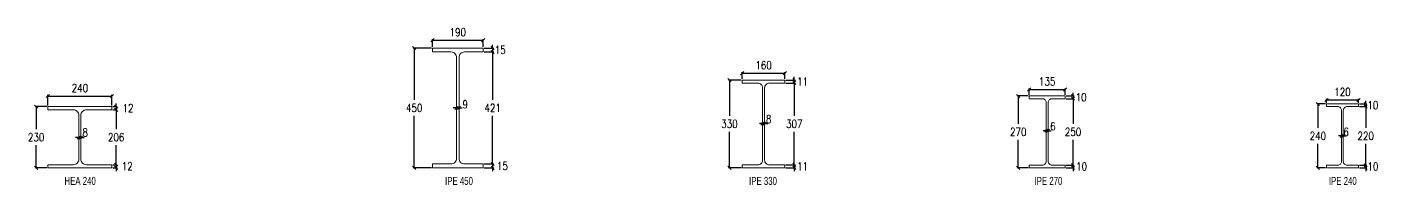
# Model space of a CAD drawing. Header units: millimetres. Extents: x -1715 to 93033, y -21962 to 25119.
# Drawn here: x 20883 to 25950, y -21962 to -21368 of the extents above; entities that cross this region are included whole.
import ezdxf
from ezdxf.enums import TextEntityAlignment as Align

# ---------------------------------------------------------------- set-up
doc = ezdxf.new("R2010")
doc.units = ezdxf.units.MM
doc.header["$LTSCALE"] = 0.4
doc.layers.add('COTAS', color=8, linetype='Continuous')
doc.layers.add('STL-OBJT', color=7, linetype='Continuous')
doc.styles.add('CNI_COTAS', font='romans.shx', dxfattribs={"width": 0.8})
doc.styles.add('VERDANA', font='arial.ttf')
doc.dimstyles.new('1.4', dxfattribs={"dimscale": 0, "dimtxt": 30, "dimasz": 12, "dimexe": 4, "dimexo": 4, "dimgap": 15, "dimtad": 1, "dimdec": 0, "dimzin": 4, "dimdsep": 46, "dimtxsty": 'CNI_COTAS', "dimblk": 'OBLIQUE', "dimcen": -0.09, "dimclrd": 256, "dimclrt": 3, "dimadec": 0, "dimazin": 0, "dimtfac": 1, "dimtdec": 0, "dimtmove": 2, "dimatfit": 0, "dimldrblk": 'DOT', "dimfxl": 0.05, "dimtolj": 1, "dimtzin": 0, "dimarcsym": 0})

# ---------------------------------------------------------------- blocks, each defined once
blk = doc.blocks.new('_Oblique')
at = {"color": 0, "linetype": 'ByBlock', "lineweight": -2}
blk.add_line((-0.5, -0.5), (0.5, 0.5), dxfattribs=at)
blk = doc.blocks.new('*D94')
at = {"layer": 'COTAS', "color": 0, "lineweight": -2, "transparency": 16777216}
for p, q in [((22402.6, -21443.5), (22402.6, -21414.1)), ((22592.6, -21443.5), (22592.6, -21414.1))]:
    blk.add_line(p, q, dxfattribs=at)
at = {"layer": 'COTAS', "lineweight": -2, "transparency": 16777216}
blk.add_line((22402.6, -21418.1), (22592.6, -21418.1), dxfattribs=at)
at = {"layer": 'Defpoints', "color": 0, "transparency": 16777216}
for p in [(22592.6, -21418.1), (22402.6, -21447.5), (22592.6, -21447.5)]:
    blk.add_point(p, dxfattribs=at)
at = {"layer": 'COTAS', "lineweight": -2, "transparency": 16777216, "xscale": 12, "yscale": 12, "zscale": 12, "rotation": 180}
blk.add_blockref('_Oblique', (22402.6, -21418.1), dxfattribs=at)
at = {"layer": 'COTAS', "lineweight": -2, "transparency": 16777216, "xscale": 12, "yscale": 12, "zscale": 12}
blk.add_blockref('_Oblique', (22592.6, -21418.1), dxfattribs=at)
at = {"layer": 'COTAS', "color": 3, "transparency": 16777216, "insert": (22497.6, -21388.1), "char_height": 30, "attachment_point": 5, "style": 'CNI_COTAS'}
blk.add_mtext('\\A1;190', dxfattribs=at)
blk = doc.blocks.new('_Dot')
at = {"color": 0, "linetype": 'ByBlock', "lineweight": -2}
blk.add_line((-0.5, 0), (-1, 0), dxfattribs=at)
at = {"color": 0, "linetype": 'ByBlock', "const_width": 0.5}
blk.add_lwpolyline([(-0.25, 0, 1), (0.25, 0, 1)], format="xyb", close=True, dxfattribs=at)
blk = doc.blocks.new('*D95')
at = {"layer": 'COTAS', "color": 0, "lineweight": -2, "transparency": 16777216}
for p, q in [((22398.6, -21447.5), (22330.2, -21447.5)), ((22398.6, -21897.5), (22330.2, -21897.5))]:
    blk.add_line(p, q, dxfattribs=at)
at = {"layer": 'COTAS', "lineweight": -2, "transparency": 16777216}
for p, q in [((22334.2, -21447.5), (22334.2, -21642.5)), ((22334.2, -21897.5), (22334.2, -21702.5))]:
    blk.add_line(p, q, dxfattribs=at)
at = {"layer": 'Defpoints', "color": 0, "transparency": 16777216}
for p in [(22334.2, -21447.5), (22402.6, -21447.5), (22402.6, -21897.5)]:
    blk.add_point(p, dxfattribs=at)
at = {"layer": 'COTAS', "lineweight": -2, "transparency": 16777216, "xscale": 12, "yscale": 12, "zscale": 12}
for p, rotation in [((22334.2, -21447.5), 90), ((22334.2, -21897.5), 270)]:
    blk.add_blockref('_Oblique', p, dxfattribs=dict(at, rotation=rotation))
at = {"layer": 'COTAS', "color": 3, "transparency": 16777216, "insert": (22334.2, -21672.5), "char_height": 30, "attachment_point": 5, "rotation": 0.01, "style": 'CNI_COTAS'}
blk.add_mtext('\\A1;450', dxfattribs=at)
blk = doc.blocks.new('*D96')
at = {"layer": 'COTAS', "color": 0, "lineweight": -2, "transparency": 16777216}
for p, q in [((22596.6, -21447.5), (22632.4, -21447.5)), ((22596.6, -21462.1), (22632.4, -21462.1))]:
    blk.add_line(p, q, dxfattribs=at)
at = {"layer": 'COTAS', "lineweight": -2, "transparency": 16777216}
for p, q in [((22628.4, -21447.5), (22628.4, -21435.5)), ((22628.4, -21447.5), (22628.4, -21462.1)), ((22628.4, -21462.1), (22628.4, -21474.1))]:
    blk.add_line(p, q, dxfattribs=at)
at = {"layer": 'Defpoints', "color": 0, "transparency": 16777216}
for p in [(22592.6, -21447.5), (22592.6, -21462.1), (22628.4, -21462.1)]:
    blk.add_point(p, dxfattribs=at)
at = {"layer": 'COTAS', "lineweight": -2, "transparency": 16777216, "xscale": 12, "yscale": 12, "zscale": 12}
for p, rotation in [((22628.4, -21447.5), 270), ((22628.4, -21462.1), 90)]:
    blk.add_blockref('_Oblique', p, dxfattribs=dict(at, rotation=rotation))
at = {"layer": 'COTAS', "color": 3, "transparency": 16777216, "insert": (22656.8, -21454.8), "char_height": 30, "attachment_point": 5, "rotation": 0.01, "style": 'CNI_COTAS'}
blk.add_mtext('\\A1;15', dxfattribs=at)
blk = doc.blocks.new('*D97')
at = {"layer": 'COTAS', "color": 0, "lineweight": -2, "transparency": 16777216}
for p, q in [((22596.6, -21462.1), (22632.4, -21462.1)), ((22596.6, -21882.9), (22632.4, -21882.9))]:
    blk.add_line(p, q, dxfattribs=at)
at = {"layer": 'COTAS', "lineweight": -2, "transparency": 16777216}
for p, q in [((22628.4, -21462.1), (22628.4, -21642.5)), ((22628.4, -21882.9), (22628.4, -21702.5))]:
    blk.add_line(p, q, dxfattribs=at)
at = {"layer": 'Defpoints', "color": 0, "transparency": 16777216}
for p in [(22592.6, -21462.1), (22592.6, -21882.9), (22628.4, -21882.9)]:
    blk.add_point(p, dxfattribs=at)
at = {"layer": 'COTAS', "lineweight": -2, "transparency": 16777216, "xscale": 12, "yscale": 12, "zscale": 12}
for p, rotation in [((22628.4, -21462.1), 90), ((22628.4, -21882.9), 270)]:
    blk.add_blockref('_Oblique', p, dxfattribs=dict(at, rotation=rotation))
at = {"layer": 'COTAS', "color": 3, "transparency": 16777216, "insert": (22628.4, -21672.5), "char_height": 30, "attachment_point": 5, "rotation": 0.01, "style": 'CNI_COTAS'}
blk.add_mtext('\\A1;421', dxfattribs=at)
blk = doc.blocks.new('*D98')
at = {"layer": 'COTAS', "color": 0, "lineweight": -2, "transparency": 16777216}
for p, q in [((22596.6, -21882.9), (22632.4, -21882.9)), ((22596.6, -21897.5), (22632.4, -21897.5))]:
    blk.add_line(p, q, dxfattribs=at)
at = {"layer": 'COTAS', "lineweight": -2, "transparency": 16777216}
for p, q in [((22628.4, -21882.9), (22628.4, -21870.9)), ((22628.4, -21882.9), (22628.4, -21897.5)), ((22628.4, -21897.5), (22628.4, -21909.5))]:
    blk.add_line(p, q, dxfattribs=at)
at = {"layer": 'Defpoints', "color": 0, "transparency": 16777216}
for p in [(22592.6, -21882.9), (22592.6, -21897.5), (22628.4, -21897.5)]:
    blk.add_point(p, dxfattribs=at)
at = {"layer": 'COTAS', "lineweight": -2, "transparency": 16777216, "xscale": 12, "yscale": 12, "zscale": 12}
for p, rotation in [((22628.4, -21882.9), 270), ((22628.4, -21897.5), 90)]:
    blk.add_blockref('_Oblique', p, dxfattribs=dict(at, rotation=rotation))
at = {"layer": 'COTAS', "color": 3, "transparency": 16777216, "insert": (22664.8, -21890.2), "char_height": 30, "attachment_point": 5, "rotation": 0.01, "style": 'CNI_COTAS'}
blk.add_mtext('\\A1;15', dxfattribs=at)
blk = doc.blocks.new('*D99')
at = {"layer": 'COTAS', "color": 0, "lineweight": -2, "transparency": 16777216}
for p, q in [((25749.3, -21657.5), (25717.2, -21657.5)), ((25749.3, -21897.5), (25717.2, -21897.5))]:
    blk.add_line(p, q, dxfattribs=at)
at = {"layer": 'COTAS', "lineweight": -2, "transparency": 16777216}
for p, q in [((25721.2, -21657.5), (25721.2, -21747.5)), ((25721.2, -21897.5), (25721.2, -21807.5))]:
    blk.add_line(p, q, dxfattribs=at)
at = {"layer": 'Defpoints', "color": 0, "transparency": 16777216}
for p in [(25721.2, -21657.5), (25753.3, -21657.5), (25753.3, -21897.5)]:
    blk.add_point(p, dxfattribs=at)
at = {"layer": 'COTAS', "lineweight": -2, "transparency": 16777216, "xscale": 12, "yscale": 12, "zscale": 12}
for p, rotation in [((25721.2, -21657.5), 90), ((25721.2, -21897.5), 270)]:
    blk.add_blockref('_Oblique', p, dxfattribs=dict(at, rotation=rotation))
at = {"layer": 'COTAS', "color": 3, "transparency": 16777216, "insert": (25721.2, -21777.5), "char_height": 30, "attachment_point": 5, "rotation": 0.01, "style": 'CNI_COTAS'}
blk.add_mtext('\\A1;240', dxfattribs=at)
blk = doc.blocks.new('*D100')
at = {"layer": 'COTAS', "color": 0, "lineweight": -2, "transparency": 16777216}
for p, q in [((25753.3, -21653.5), (25753.3, -21638.4)), ((25873.3, -21653.5), (25873.3, -21638.4))]:
    blk.add_line(p, q, dxfattribs=at)
at = {"layer": 'COTAS', "lineweight": -2, "transparency": 16777216}
blk.add_line((25753.3, -21642.4), (25873.3, -21642.4), dxfattribs=at)
at = {"layer": 'Defpoints', "color": 0, "transparency": 16777216}
for p in [(25753.3, -21657.5), (25873.3, -21642.4), (25873.3, -21657.5)]:
    blk.add_point(p, dxfattribs=at)
at = {"layer": 'COTAS', "lineweight": -2, "transparency": 16777216, "xscale": 12, "yscale": 12, "zscale": 12, "rotation": 180}
blk.add_blockref('_Oblique', (25753.3, -21642.4), dxfattribs=at)
at = {"layer": 'COTAS', "lineweight": -2, "transparency": 16777216, "xscale": 12, "yscale": 12, "zscale": 12}
blk.add_blockref('_Oblique', (25873.3, -21642.4), dxfattribs=at)
at = {"layer": 'COTAS', "color": 3, "transparency": 16777216, "insert": (25813.3, -21612.4), "char_height": 30, "attachment_point": 5, "style": 'CNI_COTAS'}
blk.add_mtext('\\A1;120', dxfattribs=at)
blk = doc.blocks.new('*D101')
at = {"layer": 'COTAS', "color": 0, "lineweight": -2, "transparency": 16777216}
for p, q in [((25877.3, -21657.5), (25904.4, -21657.5)), ((25877.3, -21667.3), (25904.4, -21667.3))]:
    blk.add_line(p, q, dxfattribs=at)
at = {"layer": 'COTAS', "lineweight": -2, "transparency": 16777216}
for p, q in [((25900.4, -21657.5), (25900.4, -21645.5)), ((25900.4, -21657.5), (25900.4, -21667.3)), ((25900.4, -21667.3), (25900.4, -21679.3))]:
    blk.add_line(p, q, dxfattribs=at)
at = {"layer": 'Defpoints', "color": 0, "transparency": 16777216}
for p in [(25873.3, -21657.5), (25873.3, -21667.3), (25900.4, -21667.3)]:
    blk.add_point(p, dxfattribs=at)
at = {"layer": 'COTAS', "lineweight": -2, "transparency": 16777216, "xscale": 12, "yscale": 12, "zscale": 12}
for p, rotation in [((25900.4, -21657.5), 270), ((25900.4, -21667.3), 90)]:
    blk.add_blockref('_Oblique', p, dxfattribs=dict(at, rotation=rotation))
at = {"layer": 'COTAS', "color": 3, "transparency": 16777216, "insert": (25927.4, -21662.4), "char_height": 30, "attachment_point": 5, "rotation": 0.01, "style": 'CNI_COTAS'}
blk.add_mtext('\\A1;10', dxfattribs=at)
blk = doc.blocks.new('*D102')
at = {"layer": 'COTAS', "color": 0, "lineweight": -2, "transparency": 16777216}
for p, q in [((25877.3, -21667.3), (25904.4, -21667.3)), ((25877.3, -21887.7), (25904.4, -21887.7))]:
    blk.add_line(p, q, dxfattribs=at)
at = {"layer": 'COTAS', "lineweight": -2, "transparency": 16777216}
for p, q in [((25900.4, -21667.3), (25900.4, -21747.5)), ((25900.4, -21887.7), (25900.4, -21807.5))]:
    blk.add_line(p, q, dxfattribs=at)
at = {"layer": 'Defpoints', "color": 0, "transparency": 16777216}
for p in [(25873.3, -21667.3), (25873.3, -21887.7), (25900.4, -21887.7)]:
    blk.add_point(p, dxfattribs=at)
at = {"layer": 'COTAS', "lineweight": -2, "transparency": 16777216, "xscale": 12, "yscale": 12, "zscale": 12}
for p, rotation in [((25900.4, -21667.3), 90), ((25900.4, -21887.7), 270)]:
    blk.add_blockref('_Oblique', p, dxfattribs=dict(at, rotation=rotation))
at = {"layer": 'COTAS', "color": 3, "transparency": 16777216, "insert": (25900.4, -21777.5), "char_height": 30, "attachment_point": 5, "rotation": 0.01, "style": 'CNI_COTAS'}
blk.add_mtext('\\A1;220', dxfattribs=at)
blk = doc.blocks.new('*D103')
at = {"layer": 'COTAS', "color": 0, "lineweight": -2, "transparency": 16777216}
for p, q in [((25877.3, -21887.7), (25904.4, -21887.7)), ((25877.3, -21897.5), (25904.4, -21897.5))]:
    blk.add_line(p, q, dxfattribs=at)
at = {"layer": 'COTAS', "lineweight": -2, "transparency": 16777216}
for p, q in [((25900.4, -21887.7), (25900.4, -21875.7)), ((25900.4, -21887.7), (25900.4, -21897.5)), ((25900.4, -21897.5), (25900.4, -21909.5))]:
    blk.add_line(p, q, dxfattribs=at)
at = {"layer": 'Defpoints', "color": 0, "transparency": 16777216}
for p in [(25873.3, -21887.7), (25873.3, -21897.5), (25900.4, -21897.5)]:
    blk.add_point(p, dxfattribs=at)
at = {"layer": 'COTAS', "lineweight": -2, "transparency": 16777216, "xscale": 12, "yscale": 12, "zscale": 12}
for p, rotation in [((25900.4, -21887.7), 270), ((25900.4, -21897.5), 90)]:
    blk.add_blockref('_Oblique', p, dxfattribs=dict(at, rotation=rotation))
at = {"layer": 'COTAS', "color": 3, "transparency": 16777216, "insert": (25927.5, -21892.6), "char_height": 30, "attachment_point": 5, "rotation": 0.01, "style": 'CNI_COTAS'}
blk.add_mtext('\\A1;10', dxfattribs=at)
blk = doc.blocks.new('*D105')
at = {"layer": 'COTAS', "lineweight": -2, "transparency": 16777216}
for p, q in [((22492.9, -21672.5), (22480.9, -21672.5)), ((22492.9, -21672.5), (22502.3, -21672.5)), ((22502.3, -21672.5), (22514.3, -21672.5))]:
    blk.add_line(p, q, dxfattribs=at)
at = {"layer": 'COTAS', "color": 0, "lineweight": -2, "transparency": 16777216}
for p, q in [((22492.9, -21668.5), (22492.9, -21668.5)), ((22502.3, -21668.5), (22502.3, -21668.5))]:
    blk.add_line(p, q, dxfattribs=at)
at = {"layer": 'Defpoints', "color": 0, "transparency": 16777216}
for p in [(22492.9, -21672.5), (22502.3, -21672.5), (22502.3, -21672.5)]:
    blk.add_point(p, dxfattribs=at)
at = {"layer": 'COTAS', "lineweight": -2, "transparency": 16777216, "xscale": 12, "yscale": 12, "zscale": 12}
blk.add_blockref('_Oblique', (22492.9, -21672.5), dxfattribs=at)
at = {"layer": 'COTAS', "lineweight": -2, "transparency": 16777216, "xscale": 12, "yscale": 12, "zscale": 12, "rotation": 180}
blk.add_blockref('_Oblique', (22502.3, -21672.5), dxfattribs=at)
at = {"layer": 'COTAS', "color": 3, "transparency": 16777216, "insert": (22525.7, -21658.8), "char_height": 30, "attachment_point": 5, "style": 'CNI_COTAS'}
blk.add_mtext('\\A1;9', dxfattribs=at)
blk = doc.blocks.new('*D106')
at = {"layer": 'COTAS', "lineweight": -2, "transparency": 16777216}
for p, q in [((25810.2, -21777.5), (25798.2, -21777.5)), ((25810.2, -21777.5), (25816.4, -21777.5)), ((25816.4, -21777.5), (25828.4, -21777.5))]:
    blk.add_line(p, q, dxfattribs=at)
at = {"layer": 'COTAS', "color": 0, "lineweight": -2, "transparency": 16777216}
for p, q in [((25810.2, -21773.5), (25810.2, -21773.5)), ((25816.4, -21773.5), (25816.4, -21773.5))]:
    blk.add_line(p, q, dxfattribs=at)
at = {"layer": 'Defpoints', "color": 0, "transparency": 16777216}
for p in [(25810.2, -21777.5), (25816.4, -21777.5), (25816.4, -21777.5)]:
    blk.add_point(p, dxfattribs=at)
at = {"layer": 'COTAS', "lineweight": -2, "transparency": 16777216, "xscale": 12, "yscale": 12, "zscale": 12}
blk.add_blockref('_Oblique', (25810.2, -21777.5), dxfattribs=at)
at = {"layer": 'COTAS', "lineweight": -2, "transparency": 16777216, "xscale": 12, "yscale": 12, "zscale": 12, "rotation": 180}
blk.add_blockref('_Oblique', (25816.4, -21777.5), dxfattribs=at)
at = {"layer": 'COTAS', "color": 3, "transparency": 16777216, "insert": (25826.9, -21762.3), "char_height": 30, "attachment_point": 5, "style": 'CNI_COTAS'}
blk.add_mtext('\\A1;6', dxfattribs=at)
blk = doc.blocks.new('*D125')
at = {"layer": 'COTAS', "color": 0, "lineweight": -2, "transparency": 16777216}
for p, q in [((23559.8, -21567.5), (23512, -21567.5)), ((23559.8, -21897.5), (23512, -21897.5))]:
    blk.add_line(p, q, dxfattribs=at)
at = {"layer": 'COTAS', "lineweight": -2, "transparency": 16777216}
for p, q in [((23516, -21567.5), (23516, -21702.5)), ((23516, -21897.5), (23516, -21762.5))]:
    blk.add_line(p, q, dxfattribs=at)
at = {"layer": 'Defpoints', "color": 0, "transparency": 16777216}
for p in [(23516, -21567.5), (23563.8, -21567.5), (23563.8, -21897.5)]:
    blk.add_point(p, dxfattribs=at)
at = {"layer": 'COTAS', "lineweight": -2, "transparency": 16777216, "xscale": 12, "yscale": 12, "zscale": 12}
for p, rotation in [((23516, -21567.5), 90), ((23516, -21897.5), 270)]:
    blk.add_blockref('_Oblique', p, dxfattribs=dict(at, rotation=rotation))
at = {"layer": 'COTAS', "color": 3, "transparency": 16777216, "insert": (23516, -21732.5), "char_height": 30, "attachment_point": 5, "rotation": 0.01, "style": 'CNI_COTAS'}
blk.add_mtext('\\A1;330', dxfattribs=at)
blk = doc.blocks.new('*D126')
at = {"layer": 'COTAS', "color": 0, "lineweight": -2, "transparency": 16777216}
for p, q in [((23563.8, -21563.5), (23563.8, -21538.1)), ((23723.8, -21563.5), (23723.8, -21538.1))]:
    blk.add_line(p, q, dxfattribs=at)
at = {"layer": 'COTAS', "lineweight": -2, "transparency": 16777216}
blk.add_line((23563.8, -21542.1), (23723.8, -21542.1), dxfattribs=at)
at = {"layer": 'Defpoints', "color": 0, "transparency": 16777216}
for p in [(23563.8, -21567.5), (23723.8, -21542.1), (23723.8, -21567.5)]:
    blk.add_point(p, dxfattribs=at)
at = {"layer": 'COTAS', "lineweight": -2, "transparency": 16777216, "xscale": 12, "yscale": 12, "zscale": 12, "rotation": 180}
blk.add_blockref('_Oblique', (23563.8, -21542.1), dxfattribs=at)
at = {"layer": 'COTAS', "lineweight": -2, "transparency": 16777216, "xscale": 12, "yscale": 12, "zscale": 12}
blk.add_blockref('_Oblique', (23723.8, -21542.1), dxfattribs=at)
at = {"layer": 'COTAS', "color": 3, "transparency": 16777216, "insert": (23643.8, -21512.1), "char_height": 30, "attachment_point": 5, "style": 'CNI_COTAS'}
blk.add_mtext('\\A1;160', dxfattribs=at)
blk = doc.blocks.new('*D127')
at = {"layer": 'COTAS', "color": 0, "lineweight": -2, "transparency": 16777216}
for p, q in [((23727.8, -21579), (23762.9, -21579)), ((23727.8, -21886), (23762.9, -21886))]:
    blk.add_line(p, q, dxfattribs=at)
at = {"layer": 'COTAS', "lineweight": -2, "transparency": 16777216}
for p, q in [((23758.9, -21579), (23758.9, -21702.5)), ((23758.9, -21886), (23758.9, -21762.5))]:
    blk.add_line(p, q, dxfattribs=at)
at = {"layer": 'Defpoints', "color": 0, "transparency": 16777216}
for p in [(23723.8, -21579), (23723.8, -21886), (23758.9, -21886)]:
    blk.add_point(p, dxfattribs=at)
at = {"layer": 'COTAS', "lineweight": -2, "transparency": 16777216, "xscale": 12, "yscale": 12, "zscale": 12}
for p, rotation in [((23758.9, -21579), 90), ((23758.9, -21886), 270)]:
    blk.add_blockref('_Oblique', p, dxfattribs=dict(at, rotation=rotation))
at = {"layer": 'COTAS', "color": 3, "transparency": 16777216, "insert": (23758.9, -21732.5), "char_height": 30, "attachment_point": 5, "rotation": 0.01, "style": 'CNI_COTAS'}
blk.add_mtext('\\A1;307', dxfattribs=at)
blk = doc.blocks.new('*D128')
at = {"layer": 'COTAS', "color": 0, "lineweight": -2, "transparency": 16777216}
for p, q in [((23727.8, -21886), (23762.9, -21886)), ((23727.8, -21897.5), (23762.9, -21897.5))]:
    blk.add_line(p, q, dxfattribs=at)
at = {"layer": 'COTAS', "lineweight": -2, "transparency": 16777216}
for p, q in [((23758.9, -21886), (23758.9, -21874)), ((23758.9, -21886), (23758.9, -21897.5)), ((23758.9, -21897.5), (23758.9, -21909.5))]:
    blk.add_line(p, q, dxfattribs=at)
at = {"layer": 'Defpoints', "color": 0, "transparency": 16777216}
for p in [(23723.8, -21886), (23723.8, -21897.5), (23758.9, -21897.5)]:
    blk.add_point(p, dxfattribs=at)
at = {"layer": 'COTAS', "lineweight": -2, "transparency": 16777216, "xscale": 12, "yscale": 12, "zscale": 12}
for p, rotation in [((23758.9, -21886), 270), ((23758.9, -21897.5), 90)]:
    blk.add_blockref('_Oblique', p, dxfattribs=dict(at, rotation=rotation))
at = {"layer": 'COTAS', "color": 3, "transparency": 16777216, "insert": (23790.1, -21891.8), "char_height": 30, "attachment_point": 5, "rotation": 0.01, "style": 'CNI_COTAS'}
blk.add_mtext('\\A1;11', dxfattribs=at)
blk = doc.blocks.new('*D129')
at = {"layer": 'COTAS', "color": 0, "lineweight": -2, "transparency": 16777216}
for p, q in [((24635.2, -21627.5), (24594.2, -21627.5)), ((24635.2, -21897.5), (24594.2, -21897.5))]:
    blk.add_line(p, q, dxfattribs=at)
at = {"layer": 'COTAS', "lineweight": -2, "transparency": 16777216}
for p, q in [((24598.2, -21627.5), (24598.2, -21732.5)), ((24598.2, -21897.5), (24598.2, -21792.5))]:
    blk.add_line(p, q, dxfattribs=at)
at = {"layer": 'Defpoints', "color": 0, "transparency": 16777216}
for p in [(24598.2, -21627.5), (24639.2, -21627.5), (24639.2, -21897.5)]:
    blk.add_point(p, dxfattribs=at)
at = {"layer": 'COTAS', "lineweight": -2, "transparency": 16777216, "xscale": 12, "yscale": 12, "zscale": 12}
for p, rotation in [((24598.2, -21627.5), 90), ((24598.2, -21897.5), 270)]:
    blk.add_blockref('_Oblique', p, dxfattribs=dict(at, rotation=rotation))
at = {"layer": 'COTAS', "color": 3, "transparency": 16777216, "insert": (24598.2, -21762.5), "char_height": 30, "attachment_point": 5, "rotation": 0.01, "style": 'CNI_COTAS'}
blk.add_mtext('\\A1;270', dxfattribs=at)
blk = doc.blocks.new('*D130')
at = {"layer": 'COTAS', "color": 0, "lineweight": -2, "transparency": 16777216}
for p, q in [((24639.2, -21623.5), (24639.2, -21599.1)), ((24774.2, -21623.5), (24774.2, -21599.1))]:
    blk.add_line(p, q, dxfattribs=at)
at = {"layer": 'COTAS', "lineweight": -2, "transparency": 16777216}
blk.add_line((24639.2, -21603.1), (24774.2, -21603.1), dxfattribs=at)
at = {"layer": 'Defpoints', "color": 0, "transparency": 16777216}
for p in [(24639.2, -21627.5), (24774.2, -21603.1), (24774.2, -21627.5)]:
    blk.add_point(p, dxfattribs=at)
at = {"layer": 'COTAS', "lineweight": -2, "transparency": 16777216, "xscale": 12, "yscale": 12, "zscale": 12, "rotation": 180}
blk.add_blockref('_Oblique', (24639.2, -21603.1), dxfattribs=at)
at = {"layer": 'COTAS', "lineweight": -2, "transparency": 16777216, "xscale": 12, "yscale": 12, "zscale": 12}
blk.add_blockref('_Oblique', (24774.2, -21603.1), dxfattribs=at)
at = {"layer": 'COTAS', "color": 3, "transparency": 16777216, "insert": (24706.7, -21573.1), "char_height": 30, "attachment_point": 5, "style": 'CNI_COTAS'}
blk.add_mtext('\\A1;135', dxfattribs=at)
blk = doc.blocks.new('*D131')
at = {"layer": 'COTAS', "color": 0, "lineweight": -2, "transparency": 16777216}
for p, q in [((24778.2, -21627.5), (24807.7, -21627.5)), ((24778.2, -21637.7), (24807.7, -21637.7))]:
    blk.add_line(p, q, dxfattribs=at)
at = {"layer": 'COTAS', "lineweight": -2, "transparency": 16777216}
for p, q in [((24803.7, -21627.5), (24803.7, -21615.5)), ((24803.7, -21627.5), (24803.7, -21637.7)), ((24803.7, -21637.7), (24803.7, -21649.7))]:
    blk.add_line(p, q, dxfattribs=at)
at = {"layer": 'Defpoints', "color": 0, "transparency": 16777216}
for p in [(24774.2, -21627.5), (24774.2, -21637.7), (24803.7, -21637.7)]:
    blk.add_point(p, dxfattribs=at)
at = {"layer": 'COTAS', "lineweight": -2, "transparency": 16777216, "xscale": 12, "yscale": 12, "zscale": 12}
for p, rotation in [((24803.7, -21627.5), 270), ((24803.7, -21637.7), 90)]:
    blk.add_blockref('_Oblique', p, dxfattribs=dict(at, rotation=rotation))
at = {"layer": 'COTAS', "color": 3, "transparency": 16777216, "insert": (24834.1, -21632.6), "char_height": 30, "attachment_point": 5, "rotation": 0.01, "style": 'CNI_COTAS'}
blk.add_mtext('\\A1;10', dxfattribs=at)
blk = doc.blocks.new('*D132')
at = {"layer": 'COTAS', "color": 0, "lineweight": -2, "transparency": 16777216}
for p, q in [((24778.2, -21637.7), (24807.7, -21637.7)), ((24778.2, -21887.3), (24807.7, -21887.3))]:
    blk.add_line(p, q, dxfattribs=at)
at = {"layer": 'COTAS', "lineweight": -2, "transparency": 16777216}
for p, q in [((24803.7, -21637.7), (24803.7, -21732.5)), ((24803.7, -21887.3), (24803.7, -21792.5))]:
    blk.add_line(p, q, dxfattribs=at)
at = {"layer": 'Defpoints', "color": 0, "transparency": 16777216}
for p in [(24774.2, -21637.7), (24774.2, -21887.3), (24803.7, -21887.3)]:
    blk.add_point(p, dxfattribs=at)
at = {"layer": 'COTAS', "lineweight": -2, "transparency": 16777216, "xscale": 12, "yscale": 12, "zscale": 12}
for p, rotation in [((24803.7, -21637.7), 90), ((24803.7, -21887.3), 270)]:
    blk.add_blockref('_Oblique', p, dxfattribs=dict(at, rotation=rotation))
at = {"layer": 'COTAS', "color": 3, "transparency": 16777216, "insert": (24803.7, -21762.5), "char_height": 30, "attachment_point": 5, "rotation": 0.01, "style": 'CNI_COTAS'}
blk.add_mtext('\\A1;250', dxfattribs=at)
blk = doc.blocks.new('*D133')
at = {"layer": 'COTAS', "color": 0, "lineweight": -2, "transparency": 16777216}
for p, q in [((24778.2, -21887.3), (24807.7, -21887.3)), ((24778.2, -21897.5), (24807.7, -21897.5))]:
    blk.add_line(p, q, dxfattribs=at)
at = {"layer": 'COTAS', "lineweight": -2, "transparency": 16777216}
for p, q in [((24803.7, -21887.3), (24803.7, -21875.3)), ((24803.7, -21887.3), (24803.7, -21897.5)), ((24803.7, -21897.5), (24803.7, -21909.5))]:
    blk.add_line(p, q, dxfattribs=at)
at = {"layer": 'Defpoints', "color": 0, "transparency": 16777216}
for p in [(24774.2, -21887.3), (24774.2, -21897.5), (24803.7, -21897.5)]:
    blk.add_point(p, dxfattribs=at)
at = {"layer": 'COTAS', "lineweight": -2, "transparency": 16777216, "xscale": 12, "yscale": 12, "zscale": 12}
for p, rotation in [((24803.7, -21887.3), 270), ((24803.7, -21897.5), 90)]:
    blk.add_blockref('_Oblique', p, dxfattribs=dict(at, rotation=rotation))
at = {"layer": 'COTAS', "color": 3, "transparency": 16777216, "insert": (24835.7, -21892.4), "char_height": 30, "attachment_point": 5, "rotation": 0.01, "style": 'CNI_COTAS'}
blk.add_mtext('\\A1;10', dxfattribs=at)
blk = doc.blocks.new('*D134')
at = {"layer": 'COTAS', "color": 0, "lineweight": -2, "transparency": 16777216}
for p, q in [((23727.8, -21567.5), (23762.9, -21567.5)), ((23727.8, -21579), (23762.9, -21579))]:
    blk.add_line(p, q, dxfattribs=at)
at = {"layer": 'COTAS', "lineweight": -2, "transparency": 16777216}
for p, q in [((23758.9, -21567.5), (23758.9, -21555.5)), ((23758.9, -21567.5), (23758.9, -21579)), ((23758.9, -21579), (23758.9, -21591))]:
    blk.add_line(p, q, dxfattribs=at)
at = {"layer": 'Defpoints', "color": 0, "transparency": 16777216}
for p in [(23723.8, -21567.5), (23723.8, -21579), (23758.9, -21579)]:
    blk.add_point(p, dxfattribs=at)
at = {"layer": 'COTAS', "lineweight": -2, "transparency": 16777216, "xscale": 12, "yscale": 12, "zscale": 12}
for p, rotation in [((23758.9, -21567.5), 270), ((23758.9, -21579), 90)]:
    blk.add_blockref('_Oblique', p, dxfattribs=dict(at, rotation=rotation))
at = {"layer": 'COTAS', "color": 3, "transparency": 16777216, "insert": (23790.1, -21573.3), "char_height": 30, "attachment_point": 5, "rotation": 0.01, "style": 'CNI_COTAS'}
blk.add_mtext('\\A1;11', dxfattribs=at)
blk = doc.blocks.new('*D379')
at = {"layer": 'COTAS', "color": 0, "lineweight": -2, "transparency": 16777216}
for p, q in [((20957.3, -21667.5), (20913.3, -21667.5)), ((20957.3, -21897.5), (20913.3, -21897.5))]:
    blk.add_line(p, q, dxfattribs=at)
at = {"layer": 'COTAS', "lineweight": -2, "transparency": 16777216}
for p, q in [((20917.3, -21667.5), (20917.3, -21752.5)), ((20917.3, -21897.5), (20917.3, -21812.5))]:
    blk.add_line(p, q, dxfattribs=at)
at = {"layer": 'Defpoints', "color": 0, "transparency": 16777216}
for p in [(20917.3, -21667.5), (20961.3, -21667.5), (20961.3, -21897.5)]:
    blk.add_point(p, dxfattribs=at)
at = {"layer": 'COTAS', "lineweight": -2, "transparency": 16777216, "xscale": 12, "yscale": 12, "zscale": 12}
for p, rotation in [((20917.3, -21667.5), 90), ((20917.3, -21897.5), 270)]:
    blk.add_blockref('_Oblique', p, dxfattribs=dict(at, rotation=rotation))
at = {"layer": 'COTAS', "color": 3, "transparency": 16777216, "insert": (20917.3, -21782.5), "char_height": 30, "attachment_point": 5, "rotation": 0.01, "style": 'CNI_COTAS'}
blk.add_mtext('\\A1;230', dxfattribs=at)
blk = doc.blocks.new('*D380')
at = {"layer": 'COTAS', "color": 0, "lineweight": -2, "transparency": 16777216}
for p, q in [((20961.3, -21663.5), (20961.3, -21623.6)), ((21201.3, -21663.5), (21201.3, -21623.6))]:
    blk.add_line(p, q, dxfattribs=at)
at = {"layer": 'COTAS', "lineweight": -2, "transparency": 16777216}
blk.add_line((20961.3, -21627.6), (21201.3, -21627.6), dxfattribs=at)
at = {"layer": 'Defpoints', "color": 0, "transparency": 16777216}
for p in [(21201.3, -21627.6), (20961.3, -21667.5), (21201.3, -21667.5)]:
    blk.add_point(p, dxfattribs=at)
at = {"layer": 'COTAS', "lineweight": -2, "transparency": 16777216, "xscale": 12, "yscale": 12, "zscale": 12, "rotation": 180}
blk.add_blockref('_Oblique', (20961.3, -21627.6), dxfattribs=at)
at = {"layer": 'COTAS', "lineweight": -2, "transparency": 16777216, "xscale": 12, "yscale": 12, "zscale": 12}
blk.add_blockref('_Oblique', (21201.3, -21627.6), dxfattribs=at)
at = {"layer": 'COTAS', "color": 3, "transparency": 16777216, "insert": (21081.3, -21597.6), "char_height": 30, "attachment_point": 5, "style": 'CNI_COTAS'}
blk.add_mtext('\\A1;240', dxfattribs=at)
blk = doc.blocks.new('*D381')
at = {"layer": 'COTAS', "color": 0, "lineweight": -2, "transparency": 16777216}
for p, q in [((21205.3, -21667.5), (21221.2, -21667.5)), ((21205.3, -21679.5), (21221.2, -21679.5))]:
    blk.add_line(p, q, dxfattribs=at)
at = {"layer": 'COTAS', "lineweight": -2, "transparency": 16777216}
for p, q in [((21217.2, -21667.5), (21217.2, -21655.5)), ((21217.2, -21667.5), (21217.2, -21679.5)), ((21217.2, -21679.5), (21217.2, -21691.5))]:
    blk.add_line(p, q, dxfattribs=at)
at = {"layer": 'Defpoints', "color": 0, "transparency": 16777216}
for p in [(21201.3, -21667.5), (21201.3, -21679.5), (21217.2, -21679.5)]:
    blk.add_point(p, dxfattribs=at)
at = {"layer": 'COTAS', "lineweight": -2, "transparency": 16777216, "xscale": 12, "yscale": 12, "zscale": 12}
for p, rotation in [((21217.2, -21667.5), 270), ((21217.2, -21679.5), 90)]:
    blk.add_blockref('_Oblique', p, dxfattribs=dict(at, rotation=rotation))
at = {"layer": 'COTAS', "color": 3, "transparency": 16777216, "insert": (21261.5, -21673.5), "char_height": 30, "attachment_point": 5, "rotation": 0.01, "style": 'CNI_COTAS'}
blk.add_mtext('\\A1;12', dxfattribs=at)
blk = doc.blocks.new('*D382')
at = {"layer": 'COTAS', "color": 0, "lineweight": -2, "transparency": 16777216}
for p, q in [((21205.3, -21679.5), (21221.2, -21679.5)), ((21205.3, -21885.5), (21221.2, -21885.5))]:
    blk.add_line(p, q, dxfattribs=at)
at = {"layer": 'COTAS', "lineweight": -2, "transparency": 16777216}
for p, q in [((21217.2, -21679.5), (21217.2, -21752.5)), ((21217.2, -21885.5), (21217.2, -21812.5))]:
    blk.add_line(p, q, dxfattribs=at)
at = {"layer": 'Defpoints', "color": 0, "transparency": 16777216}
for p in [(21201.3, -21679.5), (21201.3, -21885.5), (21217.2, -21885.5)]:
    blk.add_point(p, dxfattribs=at)
at = {"layer": 'COTAS', "lineweight": -2, "transparency": 16777216, "xscale": 12, "yscale": 12, "zscale": 12}
for p, rotation in [((21217.2, -21679.5), 90), ((21217.2, -21885.5), 270)]:
    blk.add_blockref('_Oblique', p, dxfattribs=dict(at, rotation=rotation))
at = {"layer": 'COTAS', "color": 3, "transparency": 16777216, "insert": (21217.2, -21782.5), "char_height": 30, "attachment_point": 5, "rotation": 0.01, "style": 'CNI_COTAS'}
blk.add_mtext('\\A1;206', dxfattribs=at)
blk = doc.blocks.new('*D383')
at = {"layer": 'COTAS', "color": 0, "lineweight": -2, "transparency": 16777216}
for p, q in [((21205.3, -21885.5), (21221.2, -21885.5)), ((21205.3, -21897.5), (21221.2, -21897.5))]:
    blk.add_line(p, q, dxfattribs=at)
at = {"layer": 'COTAS', "lineweight": -2, "transparency": 16777216}
for p, q in [((21217.2, -21885.5), (21217.2, -21873.5)), ((21217.2, -21885.5), (21217.2, -21897.5)), ((21217.2, -21897.5), (21217.2, -21909.5))]:
    blk.add_line(p, q, dxfattribs=at)
at = {"layer": 'Defpoints', "color": 0, "transparency": 16777216}
for p in [(21201.3, -21885.5), (21201.3, -21897.5), (21217.2, -21897.5)]:
    blk.add_point(p, dxfattribs=at)
at = {"layer": 'COTAS', "lineweight": -2, "transparency": 16777216, "xscale": 12, "yscale": 12, "zscale": 12}
for p, rotation in [((21217.2, -21885.5), 270), ((21217.2, -21897.5), 90)]:
    blk.add_blockref('_Oblique', p, dxfattribs=dict(at, rotation=rotation))
at = {"layer": 'COTAS', "color": 3, "transparency": 16777216, "insert": (21258.6, -21891.5), "char_height": 30, "attachment_point": 5, "rotation": 0.01, "style": 'CNI_COTAS'}
blk.add_mtext('\\A1;12', dxfattribs=at)
blk = doc.blocks.new('*D384')
at = {"layer": 'COTAS', "lineweight": -2, "transparency": 16777216}
for p, q in [((21077.5, -21784), (21065.5, -21784)), ((21077.5, -21784), (21085, -21784)), ((21085, -21784), (21097, -21784))]:
    blk.add_line(p, q, dxfattribs=at)
at = {"layer": 'COTAS', "color": 0, "lineweight": -2, "transparency": 16777216}
for p, q in [((21077.5, -21786.5), (21077.5, -21788)), ((21085, -21786.5), (21085, -21788))]:
    blk.add_line(p, q, dxfattribs=at)
at = {"layer": 'Defpoints', "color": 0, "transparency": 16777216}
for p in [(21077.5, -21782.5), (21085, -21782.5), (21085, -21784)]:
    blk.add_point(p, dxfattribs=at)
at = {"layer": 'COTAS', "lineweight": -2, "transparency": 16777216, "xscale": 12, "yscale": 12, "zscale": 12}
blk.add_blockref('_Oblique', (21077.5, -21784), dxfattribs=at)
at = {"layer": 'COTAS', "lineweight": -2, "transparency": 16777216, "xscale": 12, "yscale": 12, "zscale": 12, "rotation": 180}
blk.add_blockref('_Oblique', (21085, -21784), dxfattribs=at)
at = {"layer": 'COTAS', "color": 3, "transparency": 16777216, "insert": (21101, -21764.6), "char_height": 30, "attachment_point": 5, "style": 'CNI_COTAS'}
blk.add_mtext('\\A1;8', dxfattribs=at)
blk = doc.blocks.new('*D385')
at = {"layer": 'COTAS', "lineweight": -2, "transparency": 16777216}
for p, q in [((23640.1, -21731.4), (23628.1, -21731.4)), ((23640.1, -21731.4), (23647.6, -21731.4)), ((23647.6, -21731.4), (23659.6, -21731.4))]:
    blk.add_line(p, q, dxfattribs=at)
at = {"layer": 'COTAS', "color": 0, "lineweight": -2, "transparency": 16777216}
for p, q in [((23640.1, -21728.5), (23640.1, -21727.4)), ((23647.6, -21728.5), (23647.6, -21727.4))]:
    blk.add_line(p, q, dxfattribs=at)
at = {"layer": 'Defpoints', "color": 0, "transparency": 16777216}
for p in [(23640.1, -21732.5), (23647.6, -21731.4), (23647.6, -21732.5)]:
    blk.add_point(p, dxfattribs=at)
at = {"layer": 'COTAS', "lineweight": -2, "transparency": 16777216, "xscale": 12, "yscale": 12, "zscale": 12}
blk.add_blockref('_Oblique', (23640.1, -21731.4), dxfattribs=at)
at = {"layer": 'COTAS', "lineweight": -2, "transparency": 16777216, "xscale": 12, "yscale": 12, "zscale": 12, "rotation": 180}
blk.add_blockref('_Oblique', (23647.6, -21731.4), dxfattribs=at)
at = {"layer": 'COTAS', "color": 3, "transparency": 16777216, "insert": (23662.9, -21714.3), "char_height": 30, "attachment_point": 5, "style": 'CNI_COTAS'}
blk.add_mtext('\\A1;8', dxfattribs=at)
blk = doc.blocks.new('*D386')
at = {"layer": 'COTAS', "lineweight": -2, "transparency": 16777216}
for p, q in [((24703.4, -21757.8), (24691.4, -21757.8)), ((24703.4, -21757.8), (24709.8, -21757.8)), ((24709.8, -21757.8), (24721.8, -21757.8))]:
    blk.add_line(p, q, dxfattribs=at)
at = {"layer": 'COTAS', "color": 0, "lineweight": -2, "transparency": 16777216}
for p, q in [((24703.4, -21758.5), (24703.4, -21753.8)), ((24709.8, -21758.5), (24709.8, -21753.8))]:
    blk.add_line(p, q, dxfattribs=at)
at = {"layer": 'Defpoints', "color": 0, "transparency": 16777216}
for p in [(24703.4, -21762.5), (24709.8, -21757.8), (24709.8, -21762.5)]:
    blk.add_point(p, dxfattribs=at)
at = {"layer": 'COTAS', "lineweight": -2, "transparency": 16777216, "xscale": 12, "yscale": 12, "zscale": 12}
blk.add_blockref('_Oblique', (24703.4, -21757.8), dxfattribs=at)
at = {"layer": 'COTAS', "lineweight": -2, "transparency": 16777216, "xscale": 12, "yscale": 12, "zscale": 12, "rotation": 180}
blk.add_blockref('_Oblique', (24709.8, -21757.8), dxfattribs=at)
at = {"layer": 'COTAS', "color": 3, "transparency": 16777216, "insert": (24728.2, -21741.5), "char_height": 30, "attachment_point": 5, "style": 'CNI_COTAS'}
blk.add_mtext('\\A1;6', dxfattribs=at)

msp = doc.modelspace()

# ---------------------------------------------------------------- linework, layer by layer
at = {"layer": 'STL-OBJT', "lineweight": 5}
for points in [[(22523.3, -21462.1, 0.414214), (22502.3, -21483.1), (22502.3, -21861.9, 0.414214), (22523.3, -21882.9), (22592.6, -21882.9), (22592.6, -21897.5), (22402.6, -21897.5), (22402.6, -21882.9), (22471.9, -21882.9, 0.414214), (22492.9, -21861.9), (22492.9, -21483.1, 0.414214), (22471.9, -21462.1), (22402.6, -21462.1), (22402.6, -21447.5), (22592.6, -21447.5), (22592.6, -21462.1)], [(23622.1, -21886, 0.414214), (23640.1, -21868), (23640.1, -21597, 0.414214), (23622.1, -21579), (23563.8, -21579), (23563.8, -21567.5), (23723.8, -21567.5), (23723.8, -21579), (23665.6, -21579, 0.414214), (23647.6, -21597), (23647.6, -21868, 0.414214), (23665.6, -21886), (23723.8, -21886), (23723.8, -21897.5), (23563.8, -21897.5), (23563.8, -21886)], [(24639.2, -21887.3), (24688.4, -21887.3, 0.414214), (24703.4, -21872.3), (24703.4, -21652.7, 0.414214), (24688.4, -21637.7), (24639.2, -21637.7), (24639.2, -21627.5), (24774.2, -21627.5), (24774.2, -21637.7), (24725, -21637.7, 0.414214), (24710, -21652.7), (24710, -21872.3, 0.414214), (24725, -21887.3), (24774.2, -21887.3), (24774.2, -21897.5), (24639.2, -21897.5)], [(20961.3, -21679.5), (20961.3, -21667.5), (21201.3, -21667.5), (21201.3, -21679.5), (21106, -21679.5, 0.414214), (21085, -21700.5), (21085, -21864.5, 0.414214), (21106, -21885.5), (21201.3, -21885.5), (21201.3, -21897.5), (20961.3, -21897.5), (20961.3, -21885.5), (21056.5, -21885.5, 0.414214), (21077.5, -21864.5), (21077.5, -21700.5, 0.414214), (21056.5, -21679.5)], [(25753.3, -21667.3), (25795.2, -21667.3, -0.414214), (25810.2, -21682.3), (25810.2, -21872.7, -0.414214), (25795.2, -21887.7), (25753.3, -21887.7), (25753.3, -21897.5), (25873.3, -21897.5), (25873.3, -21887.7), (25831.4, -21887.7, -0.414214), (25816.4, -21872.7), (25816.4, -21682.3, -0.414214), (25831.4, -21667.3), (25873.3, -21667.3), (25873.3, -21657.5), (25753.3, -21657.5)]]:
    msp.add_lwpolyline(points, format="xyb", close=True, dxfattribs=at)

# ---------------------------------------------------------------- texts
at = {"color": 96, "style": 'VERDANA', "width": 0.7}
for s, p in [('HEA 240', (21082.3, -21946.4)), ('IPE 450', (22502.3, -21946.4)), ('IPE 330', (23641.6, -21946.4)), ('IPE 270', (24711.5, -21946.4)), ('IPE 240', (25814.7, -21946.4))]:
    msp.add_text(s, height=30, dxfattribs=at).set_placement(p, align=Align.MIDDLE_CENTER)

# ---------------------------------------------------------------- dimensions: what is measured, and where the dimension line sits
at = {"layer": 'COTAS'}
for base, p1, p2, picture, middle in [((22592.6, -21418.1), (22402.6, -21447.5), (22592.6, -21447.5), '*D94', (22497.6, -21388.1)), ((23723.8, -21542.1), (23563.8, -21567.5), (23723.8, -21567.5), '*D126', (23643.8, -21512.1)), ((21201.3, -21627.6), (20961.3, -21667.5), (21201.3, -21667.5), '*D380', (21081.3, -21597.6)), ((24774.2, -21603.1), (24639.2, -21627.5), (24774.2, -21627.5), '*D130', (24706.7, -21573.1)), ((25873.3, -21642.4), (25753.3, -21657.5), (25873.3, -21657.5), '*D100', (25813.3, -21612.4))]:
    dim = msp.add_linear_dim(base=base, p1=p1, p2=p2, dimstyle='1.4', override={"dimscale": 1}, dxfattribs=at)
    dim.commit()
    dim.dimension.update_dxf_attribs({"geometry": picture, "text_midpoint": middle})
for base, p1, p2, picture, middle in [((22334.2, -21447.5), (22402.6, -21897.5), (22402.6, -21447.5), '*D95', (22334.2, -21672.5)), ((22628.4, -21882.9), (22592.6, -21462.1), (22592.6, -21882.9), '*D97', (22628.4, -21672.5)), ((23516, -21567.5), (23563.8, -21897.5), (23563.8, -21567.5), '*D125', (23516, -21732.5)), ((23758.9, -21886), (23723.8, -21579), (23723.8, -21886), '*D127', (23758.9, -21732.5)), ((24598.2, -21627.5), (24639.2, -21897.5), (24639.2, -21627.5), '*D129', (24598.2, -21762.5)), ((24803.7, -21887.3), (24774.2, -21637.7), (24774.2, -21887.3), '*D132', (24803.7, -21762.5)), ((20917.3, -21667.5), (20961.3, -21897.5), (20961.3, -21667.5), '*D379', (20917.3, -21782.5)), ((21217.2, -21885.5), (21201.3, -21679.5), (21201.3, -21885.5), '*D382', (21217.2, -21782.5)), ((25721.2, -21657.5), (25753.3, -21897.5), (25753.3, -21657.5), '*D99', (25721.2, -21777.5)), ((25900.4, -21887.7), (25873.3, -21667.3), (25873.3, -21887.7), '*D102', (25900.4, -21777.5))]:
    dim = msp.add_linear_dim(base=base, p1=p1, p2=p2, angle=90, dimstyle='1.4', override={"dimscale": 1}, dxfattribs=at)
    dim.commit()
    dim.dimension.update_dxf_attribs({"geometry": picture, "text_midpoint": middle, "text_rotation": 0.01})
for base, p1, p2, picture, middle in [((22628.4, -21462.1), (22592.6, -21447.5), (22592.6, -21462.1), '*D96', (22656.8, -21454.8)), ((23758.9209835, -21579.029047), (23723.8285578, -21567.529047), (23723.8285578, -21579.029047), '*D134', (23790.1171229, -21573.279047)), ((24803.7, -21637.7), (24774.2, -21627.5), (24774.2, -21637.7), '*D131', (24834.1, -21632.6)), ((21217.2, -21679.5), (21201.3, -21667.5), (21201.3, -21679.5), '*D381', (21261.5, -21673.5)), ((25900.4, -21667.3), (25873.3, -21657.5), (25873.3, -21667.3), '*D101', (25927.4, -21662.4)), ((21217.2, -21897.5), (21201.3, -21885.5), (21201.3, -21897.5), '*D383', (21258.6, -21891.5)), ((22628.4, -21897.5), (22592.6, -21882.9), (22592.6, -21897.5), '*D98', (22664.8, -21890.2)), ((23758.9209835, -21897.529047), (23723.8285578, -21886.029047), (23723.8285578, -21897.529047), '*D128', (23790.1171229, -21891.779047)), ((24803.7, -21897.5), (24774.2, -21887.3), (24774.2, -21897.5), '*D133', (24835.7, -21892.4)), ((25900.4, -21897.5), (25873.3, -21887.7), (25873.3, -21897.5), '*D103', (25927.5, -21892.6))]:
    dim = msp.add_linear_dim(base=base, p1=p1, p2=p2, angle=90, dimstyle='1.4', override={"dimscale": 1}, dxfattribs=at)
    dim.commit()
    dim.dimension.update_dxf_attribs({"geometry": picture, "text_midpoint": middle, "dimtype": 160, "text_rotation": 0.01})
for base, p1, p2, picture, middle in [((22502.3, -21672.5), (22492.9, -21672.5), (22502.3, -21672.5), '*D105', (22525.7, -21658.8)), ((23647.5785578, -21731.359366), (23640.0785578, -21732.529047), (23647.5785578, -21732.529047), '*D385', (23662.8906817, -21714.3082893)), ((24709.8, -21757.8), (24703.4, -21762.5), (24709.8, -21762.5), '*D386', (24728.2, -21741.5)), ((21085.0414171, -21783.9577642), (21077.5414171, -21782.529047), (21085.0414171, -21782.529047), '*D384', (21100.9775285, -21764.5696697)), ((25816.4, -21777.5), (25810.2, -21777.5), (25816.4, -21777.5), '*D106', (25826.9, -21762.3))]:
    dim = msp.add_linear_dim(base=base, p1=p1, p2=p2, dimstyle='1.4', override={"dimscale": 1}, dxfattribs=at)
    dim.commit()
    dim.dimension.update_dxf_attribs({"geometry": picture, "text_midpoint": middle, "dimtype": 160})

doc.saveas('drawing.dxf')
